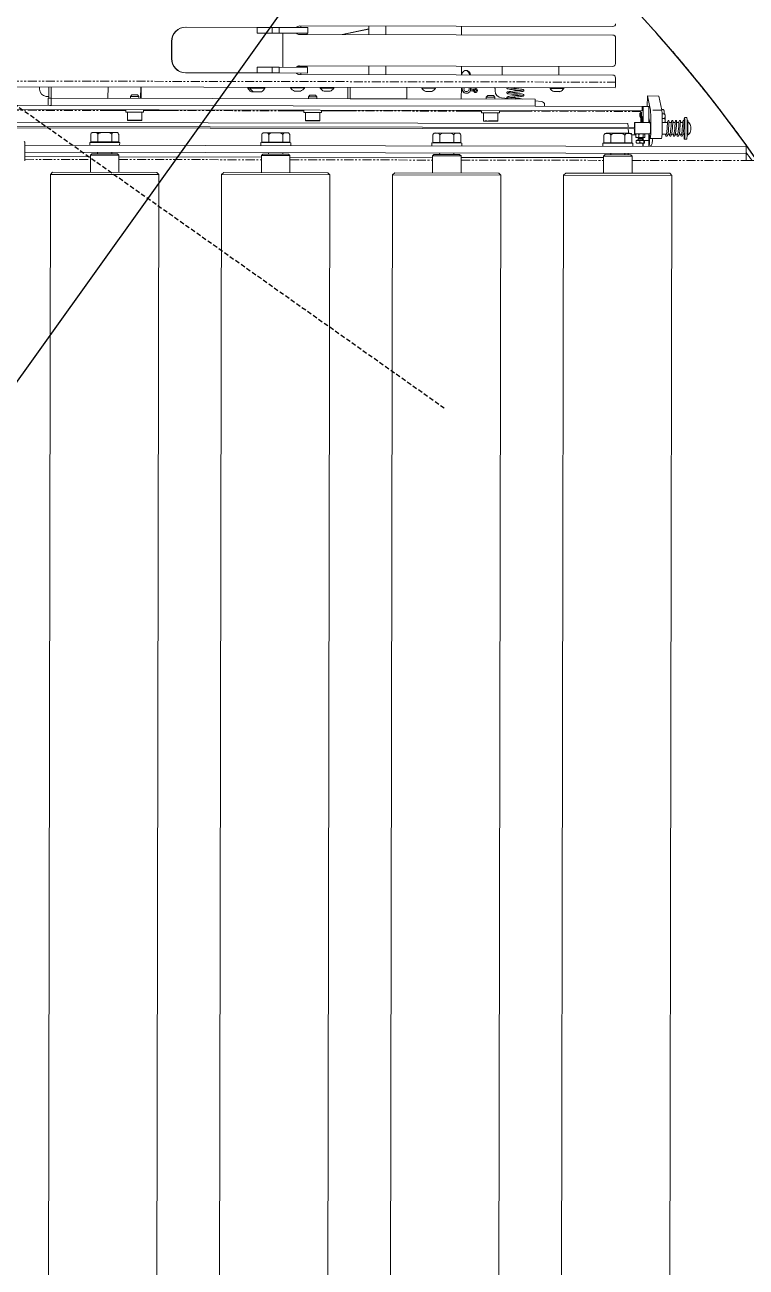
# Model space of a CAD drawing. Header units: millimetres. Extents: x -383313 to -161684, y -117025 to 99224.
# Drawn here: x -324783 to -324277, y 31522 to 32393 of the extents above; entities that cross this region are included whole.
import ezdxf

# ---------------------------------------------------------------- set-up
doc = ezdxf.new("R2010")
doc.units = ezdxf.units.MM
doc.header["$MEASUREMENT"] = 0
for name, pattern in [('AM_ISO08W050x2', [9, 6, -0.75, 1.5, -0.75]), ('NASCOSTA2', [4.7625, 3.175, -1.5875]), ('PHANTOM', [12.7, 6.35, -1.27, 1.27, -1.27, 1.27, -1.27])]:
    doc.linetypes.add(name, pattern=pattern)
doc.layers.get('Defpoints').update_dxf_attribs({"color": 31})
doc.layers.add('AM_5', color=3, linetype='Continuous', lineweight=25)
doc.layers.add('P-0000', color=7, linetype='Continuous')
doc.layers.add('P-4ECA', color=7, linetype='Continuous')
doc.dimstyles.new('AM_ISO', dxfattribs={"dimtxt": 3.5, "dimasz": 2.5, "dimexe": 1, "dimexo": 1, "dimgap": 1.5, "dimtad": 1, "dimdsep": 46, "dimtxsty": 'Standard', "dimcen": 0, "dimclrd": 256, "dimclre": 256, "dimclrt": 2, "dimadec": 0, "dimazin": 2, "dimtp": 0.1, "dimtm": 0.1, "dimtfac": 0.71, "dimtmove": 0, "dimatfit": 3, "dimfxl": 1, "dimtzin": 0, "dimlwd": -1, "dimlwe": -1, "dimarcsym": 0})

# ---------------------------------------------------------------- blocks, each defined once
blk = doc.blocks.new('*D168')
at = {"layer": 'AM_5', "transparency": 16777216}
for p, q in [((2170.33, 1608.77), (1662.33, 898.12)), ((438.77, -813.52), (1601.85, 813.52)), ((378.29, -898.12), (317.81, -982.73))]:
    blk.add_line(p, q, dxfattribs=at)
blk.add_arc((1020.31, 0), 1000, 324.74482, 56.67567, dxfattribs=at)
for points in [[(1648.23, 908.2), (1676.43, 888.04), (1601.85, 813.52)], [(364.19, -888.04), (392.39, -908.2), (438.77, -813.52)]]:
    blk.add_solid(points, dxfattribs=at)
at = {"layer": 'Defpoints', "color": 0, "transparency": 16777216}
for p in [(1601.85, 813.52), (438.77, -813.52)]:
    blk.add_point(p, dxfattribs=at)
at = {"layer": 'AM_5', "color": 6, "transparency": 16777216, "insert": (1863.47, 1380.69), "char_height": 156, "attachment_point": 5, "rotation": 54.44113}
blk.add_mtext('∅2000', dxfattribs=at)
blk = doc.blocks.new('A$C16512043')
at = {"color": 7, "linetype": 'Continuous', "lineweight": 15}
for p, q in [((416.77, 668.39), (416.93, 668.39)), ((416.93, 668.39), (466.86, 668.39)), ((466.86, 668.39), (466.86, 664.39)), ((477.36, 668.39), (466.86, 668.39)), ((477.36, 664.39), (466.86, 664.39)), ((482.35, 668.39), (477.36, 668.39)), ((482.35, 664.39), (477.36, 664.39)), ((502.28, 668.39), (482.35, 668.39)), ((502.28, 664.39), (482.35, 664.39)), ((484.84, 664.39), (484.84, 640.39)), ((502, 664.29), (494.42, 664.29)), ((495.8, 663.49), (502, 663.49)), ((496.56, 669.39), (716.27, 669.39)), ((716.27, 663.39), (496.56, 663.39)), ((497.46, 668.39), (497.46, 669.39)), ((502, 664.29), (501.9, 664.39)), ((501.9, 663.39), (502, 663.49)), ((502, 663.49), (502, 664.29)), ((502.28, 664.39), (502.28, 668.39)), ((526.41, 663.39), (545.18, 667.38)), ((526.67, 663.39), (545.18, 667.32)), ((545.18, 669.39), (545.18, 663.39)), ((557.18, 663.39), (557.18, 669.39)), ((610.13, 669.39), (610.13, 663.39)), ((406.68, 646.39), (406.68, 658.39)), ((406.78, 646.39), (406.78, 658.39)), ((406.78, 646.39), (406.78, 658.39)), ((406.94, 646.39), (406.94, 658.39)), ((718.27, 661.39), (718.27, 643.39)), ((416.77, 636.39), (416.93, 636.39)), ((466.86, 636.39), (416.93, 636.39)), ((466.86, 640.39), (466.86, 636.39)), ((477.36, 640.39), (466.86, 640.39)), ((477.36, 636.39), (466.86, 636.39)), ((482.35, 640.39), (477.36, 640.39)), ((482.35, 636.39), (477.36, 636.39)), ((502.28, 640.39), (482.35, 640.39)), ((502.28, 636.39), (482.35, 636.39)), ((494.42, 640.49), (502, 640.49)), ((502, 641.29), (495.8, 641.29)), ((496.56, 641.39), (716.27, 641.39)), ((497.46, 635.39), (497.46, 636.39)), ((502, 641.29), (501.9, 641.39)), ((501.9, 640.39), (502, 640.49)), ((502, 640.49), (502, 641.29)), ((502.28, 636.39), (502.28, 640.39)), ((545.18, 641.39), (545.18, 635.39)), ((557.18, 635.39), (557.18, 641.39)), ((610.13, 641.39), (610.13, 635.39)), ((638.64, 641.39), (638.64, 635.39)), ((638.83, 641.39), (638.83, 635.39)), ((678.53, 641.39), (678.53, 635.39)), ((716.27, 635.39), (496.56, 635.39)), ((718.27, 633.39), (718.27, 630.39)), ((718.07, 626.39), (178.78, 626.39)), ((314.25, 625.61), (314.25, 624.7)), ((318.81, 619.72), (320.77, 619.55)), ((320.77, 626.39), (320.77, 618.39)), ((322.3, 626.39), (322.3, 618.39)), ((362.25, 626.39), (362.25, 618.39)), ((378.99, 620.79), (377.99, 619.79)), ((377.99, 619.79), (377.99, 618.39)), ((380.99, 619.79), (377.99, 619.79)), ((380.99, 620.79), (378.99, 620.79)), ((382.99, 620.79), (380.99, 620.79)), ((383.99, 619.79), (380.99, 619.79)), ((383.99, 619.79), (382.99, 620.79)), ((383.99, 618.39), (383.99, 619.79)), ((385.17, 618.39), (385.17, 626.39)), ((385.42, 618.39), (385.42, 626.39)), ((460.4, 626.39), (460.4, 625.79)), ((461.84, 625.79), (460.4, 625.79)), ((461.84, 626.39), (461.84, 625.79)), ((472.34, 625.79), (461.84, 625.79)), ((464.29, 623.09), (462.85, 623.09)), ((465.33, 623.09), (464.29, 623.09)), ((469.89, 623.09), (465.33, 623.09)), ((472.34, 625.79), (472.34, 626.39)), ((490.39, 626.39), (490.39, 625.89)), ((490.75, 625.89), (490.39, 625.89)), ((499.99, 625.89), (490.75, 625.89)), ((495.99, 623.64), (493.09, 623.64)), ((497.29, 623.64), (495.99, 623.64)), ((499.99, 625.89), (499.99, 626.39)), ((503.83, 620.79), (502.83, 619.79)), ((502.83, 619.79), (502.83, 618.39)), ((505.83, 619.79), (502.83, 619.79)), ((505.83, 620.79), (503.83, 620.79)), ((507.83, 620.79), (505.83, 620.79)), ((508.83, 619.79), (505.83, 619.79)), ((508.83, 619.79), (507.83, 620.79)), ((508.83, 618.39), (508.83, 619.79)), ((511.17, 626.39), (511.17, 625.89)), ((511.54, 625.89), (511.17, 625.89)), ((520.77, 625.89), (511.54, 625.89)), ((516.78, 623.64), (513.87, 623.64)), ((518.07, 623.64), (516.78, 623.64)), ((520.77, 625.89), (520.77, 626.39)), ((530.49, 626.39), (530.49, 618.39)), ((532.03, 626.39), (532.03, 618.39)), ((571.97, 626.39), (571.97, 618.39)), ((582.46, 626.39), (582.46, 625.89)), ((582.83, 625.89), (582.46, 625.89)), ((592.06, 625.89), (582.83, 625.89)), ((588.07, 623.64), (585.16, 623.64)), ((589.36, 623.64), (588.07, 623.64)), ((592.06, 625.89), (592.06, 626.39)), ((610.13, 626.39), (610.13, 618.39)), ((610.75, 625.96), (610.13, 626.07)), ((610.75, 625.95), (610.13, 626.05)), ((610.72, 625.8), (610.13, 625.9)), ((610.13, 625.17), (610.67, 625.08)), ((613.6, 622.39), (613.71, 622.39)), ((616.42, 624.12), (618.19, 623.82)), ((618.35, 624.53), (616.65, 624.81)), ((618.38, 624.69), (616.67, 624.97)), ((618.3, 624.69), (616.67, 624.96)), ((618.46, 625.4), (616.69, 625.69)), ((618.68, 624.66), (618.76, 624.66)), ((628.66, 620.79), (627.66, 619.79)), ((627.66, 619.79), (627.66, 618.39)), ((633.66, 619.79), (627.66, 619.79)), ((632.66, 620.79), (628.66, 620.79)), ((633.66, 619.79), (632.66, 620.79)), ((633.65, 626.39), (633.65, 626.04)), ((633.66, 618.39), (633.66, 619.79)), ((633.83, 625.11), (633.83, 624.2)), ((638.39, 619.22), (647.97, 618.39)), ((672.34, 626.39), (672.34, 625.89)), ((672.71, 625.89), (672.34, 625.89)), ((681.94, 625.89), (672.71, 625.89)), ((677.95, 623.64), (675.04, 623.64)), ((679.24, 623.64), (677.95, 623.64)), ((681.94, 625.89), (681.94, 626.39)), ((740.54, 613.39), (740.63, 620.71)), ((740.63, 620.71), (742.77, 610.68)), ((748.62, 620.71), (740.63, 620.71)), ((748.62, 620.71), (750.76, 610.68)), ((154.47, 613.39), (321.53, 613.39)), ((154.47, 610.39), (736.99, 610.39)), ((320.25, 618.39), (320.25, 613.39)), ((320.25, 618.39), (322.3, 618.39)), ((320.77, 618.39), (322.3, 618.39)), ((321.53, 613.39), (322.3, 613.39)), ((322.3, 618.39), (362.25, 618.39)), ((322.3, 618.39), (322.3, 613.39)), ((322.3, 618.39), (661.86, 618.39)), ((322.3, 613.39), (661.86, 613.39)), ((374.74, 610.39), (374.74, 608.79)), ((387.24, 608.79), (387.24, 610.39)), ((397.87, 609.89), (397.87, 610.39)), ((398.06, 610.39), (398.06, 609.89)), ((398.72, 609.89), (398.72, 610.39)), ((398.9, 609.89), (398.9, 610.39)), ((409.89, 609.89), (409.89, 610.39)), ((499.58, 610.39), (499.58, 608.79)), ((512.08, 608.79), (512.08, 610.39)), ((532.03, 618.39), (571.97, 618.39)), ((534.73, 609.89), (534.73, 610.39)), ((624.41, 610.39), (624.41, 608.79)), ((636.91, 608.79), (636.91, 610.39)), ((659.56, 609.89), (659.56, 610.39)), ((661.86, 618.39), (661.86, 613.39)), ((661.86, 617.18), (666.26, 616.8)), ((661.86, 613.39), (736.99, 613.39)), ((668.54, 614.31), (668.54, 613.39)), ((736.99, 613.39), (737.71, 613.39)), ((736.99, 610.39), (736.99, 613.39)), ((737.71, 613.39), (737.71, 602.06)), ((737.71, 613.39), (741.7, 613.39)), ((741.7, 613.39), (741.7, 602.06)), ((750.66, 611.14), (751.72, 611.14)), ((726.86, 601.39), (164.6, 601.39)), ((363.11, 609.89), (374.74, 609.89)), ((374.74, 608.79), (387.24, 608.79)), ((375.99, 608.79), (375.99, 603.04)), ((380.99, 602.79), (376.24, 602.79)), ((385.74, 602.79), (380.99, 602.79)), ((385.99, 603.04), (385.99, 608.79)), ((387.24, 609.89), (410.04, 609.89)), ((487.94, 609.89), (499.58, 609.89)), ((499.58, 608.79), (512.08, 608.79)), ((500.83, 608.79), (500.83, 603.04)), ((505.83, 602.79), (501.08, 602.79)), ((510.58, 602.79), (505.83, 602.79)), ((510.83, 603.04), (510.83, 608.79)), ((512.08, 609.89), (534.88, 609.89)), ((612.78, 609.89), (624.41, 609.89)), ((624.41, 608.79), (636.91, 608.79)), ((625.66, 608.79), (625.66, 603.04)), ((635.41, 602.79), (625.91, 602.79)), ((635.66, 603.04), (635.66, 608.79)), ((636.91, 609.89), (659.72, 609.89)), ((742.72, 602.06), (731.73, 602.06)), ((735.8, 608.96), (735.53, 608.69)), ((735.53, 606.09), (735.8, 605.82)), ((735.84, 608.92), (735.81, 608.96)), ((735.81, 605.82), (735.84, 605.86)), ((735.91, 609.07), (735.83, 608.93)), ((735.83, 605.85), (735.91, 605.71)), ((736.23, 609.39), (735.91, 609.07)), ((735.91, 605.71), (736.14, 605.48)), ((736.12, 609.28), (736.12, 609.89)), ((736.12, 605.02), (736.12, 605.5)), ((736.12, 602.06), (736.12, 603.76)), ((736.44, 605.96), (736.17, 605.69)), ((736.17, 603.09), (736.44, 602.82)), ((736.26, 609.39), (736.23, 609.39)), ((736.54, 608.92), (736.27, 609.38)), ((736.48, 605.92), (736.46, 605.96)), ((736.46, 602.82), (736.48, 602.86)), ((736.56, 606.07), (736.47, 605.93)), ((736.47, 602.85), (736.56, 602.71)), ((736.72, 609.26), (736.53, 608.93)), ((736.87, 606.39), (736.56, 606.07)), ((736.56, 602.71), (736.87, 602.39)), ((736.58, 606.19), (736.57, 606.09)), ((736.9, 606.39), (736.87, 606.39)), ((736.87, 602.39), (736.9, 602.39)), ((737.18, 605.92), (736.91, 606.38)), ((736.91, 602.4), (737.18, 602.86)), ((737.36, 606.26), (737.17, 605.93)), ((737.17, 602.85), (737.36, 602.52)), ((741.7, 605.4), (742.25, 602.82)), ((741.7, 602.39), (741.8, 602.39)), ((741.81, 602.4), (742.07, 602.86)), ((742.07, 602.85), (742.29, 602.45)), ((751, 608.14), (752.36, 608.14)), ((751.11, 604.97), (752.49, 604.97)), ((754.84, 602.06), (751.15, 602.06)), ((753.11, 602.96), (753.11, 603.14)), ((757.51, 602.06), (755.84, 602.06)), ((760.17, 602.06), (758.5, 602.06)), ((762.83, 602.06), (761.16, 602.06)), ((765.49, 602.06), (763.83, 602.06)), ((766.48, 604.34), (766.43, 603.54)), ((766.69, 602.06), (766.49, 602.06)), ((768.29, 605.56), (766.69, 605.56)), ((768.79, 602.86), (768.58, 602.86)), ((768.79, 602.86), (768.79, 602.85)), ((151.89, 597.56), (731.76, 597.56)), ((731.76, 598.56), (151.91, 598.56)), ((350.19, 587.9), (350.19, 592.83)), ((368.15, 594.5), (351.85, 594.5)), ((355.09, 587.9), (355.09, 592.83)), ((364.91, 587.9), (364.91, 592.83)), ((369.81, 587.9), (369.81, 592.83)), ((470.19, 587.9), (470.19, 592.83)), ((488.15, 594.5), (471.85, 594.5)), ((475.09, 587.9), (475.09, 592.83)), ((484.91, 587.9), (484.91, 592.83)), ((489.81, 587.9), (489.81, 592.83)), ((590.19, 587.9), (590.19, 592.83)), ((608.15, 594.5), (591.85, 594.5)), ((595.09, 587.9), (595.09, 592.83)), ((604.91, 587.9), (604.91, 592.83)), ((609.81, 587.9), (609.81, 592.83)), ((710.19, 587.9), (710.19, 592.83)), ((728.15, 594.5), (711.85, 594.5)), ((715.09, 587.9), (715.09, 592.83)), ((724.91, 587.9), (724.91, 592.83)), ((727.38, 595.82), (727.42, 594.5)), ((729.36, 594.39), (728.74, 594.39)), ((732.61, 593.39), (729.72, 593.39)), ((729.81, 587.9), (729.81, 592.83)), ((731.73, 594.06), (732.86, 594.06)), ((732.61, 593.54), (732.61, 592.17)), ((732.61, 593.54), (732.61, 592.17)), ((734.18, 594.06), (733.1, 594.06)), ((734.18, 594.06), (735.41, 594.06)), ((736.96, 594.16), (734.59, 594.16)), ((734.67, 592.17), (734.67, 593.54)), ((734.68, 593.54), (734.68, 592.17)), ((737.06, 594.06), (735.41, 594.06)), ((737.06, 594.06), (738.04, 594.06)), ((737.79, 592.17), (737.79, 593.54)), ((737.8, 592.17), (737.8, 593.54)), ((738.04, 594.06), (738.6, 594.06)), ((738.6, 594.06), (738.65, 594.02)), ((738.7, 594.06), (742.72, 594.06)), ((738.85, 593.54), (738.85, 592.17)), ((741.7, 594.06), (741.7, 589.39)), ((742.53, 591.23), (741.93, 594.06)), ((751.01, 594.06), (754.04, 594.06)), ((755.05, 594.06), (756.7, 594.06)), ((757.72, 594.06), (759.37, 594.06)), ((760.38, 594.06), (762.03, 594.06)), ((763.04, 594.06), (764.69, 594.06)), ((765.7, 594.06), (766.69, 594.06)), ((768.58, 593.26), (768.79, 593.26)), ((304, 587.5), (303.5, 588)), ((304, 587.5), (304, 574.5)), ((810, 585.5), (304, 585.5)), ((349.5, 587.5), (349.5, 585.5)), ((370.5, 587.5), (349.5, 587.5)), ((350.19, 587.9), (355.09, 587.9)), ((351.9, 587.9), (351.9, 587.5)), ((364.91, 587.9), (355.09, 587.9)), ((369.81, 587.9), (364.91, 587.9)), ((368.1, 587.5), (368.1, 587.9)), ((370.5, 585.5), (370.5, 587.5)), ((469.5, 587.5), (469.5, 585.5)), ((490.5, 587.5), (469.5, 587.5)), ((470.19, 587.9), (475.09, 587.9)), ((471.9, 587.9), (471.9, 587.5)), ((484.91, 587.9), (475.09, 587.9)), ((489.81, 587.9), (484.91, 587.9)), ((488.1, 587.5), (488.1, 587.9)), ((490.5, 585.5), (490.5, 587.5)), ((589.5, 587.5), (589.5, 585.5)), ((610.5, 587.5), (589.5, 587.5)), ((590.19, 587.9), (595.09, 587.9)), ((591.9, 587.9), (591.9, 587.5)), ((604.91, 587.9), (595.09, 587.9)), ((609.81, 587.9), (604.91, 587.9)), ((608.1, 587.5), (608.1, 587.9)), ((610.5, 585.5), (610.5, 587.5)), ((709.5, 587.5), (709.5, 585.5)), ((730.5, 587.5), (709.5, 587.5)), ((710.19, 587.9), (715.09, 587.9)), ((711.9, 587.9), (711.9, 587.5)), ((724.91, 587.9), (715.09, 587.9)), ((729.81, 587.9), (724.91, 587.9)), ((728.1, 587.5), (728.1, 587.9)), ((729.6, 587.9), (729.59, 587.5)), ((730.5, 585.5), (730.5, 587.5)), ((732.82, 589.56), (732.82, 588.16)), ((732.82, 589.56), (735.37, 589.56)), ((733.05, 587.66), (737.88, 587.66)), ((734.18, 591.66), (733.1, 591.66)), ((733.23, 589.66), (733.23, 589.56)), ((733.23, 589.66), (737.74, 589.66)), ((734.18, 591.66), (735.41, 591.66)), ((734.23, 591.66), (734.23, 591.55)), ((734.23, 591.55), (734.56, 591.36)), ((737.23, 591.55), (734.23, 591.55)), ((734.56, 591.36), (734.23, 591.16)), ((734.23, 591.16), (734.23, 591.05)), ((737.23, 591.16), (734.23, 591.16)), ((734.23, 591.05), (734.56, 590.86)), ((737.23, 591.05), (734.23, 591.05)), ((734.56, 590.86), (734.23, 590.66)), ((734.23, 590.66), (734.23, 589.76)), ((737.23, 590.66), (734.23, 590.66)), ((736.9, 591.36), (734.56, 591.36)), ((736.9, 590.86), (734.56, 590.86)), ((735.37, 589.56), (735.37, 588.16)), ((738.28, 589.56), (735.37, 589.56)), ((737.06, 591.66), (735.41, 591.66)), ((736.9, 591.36), (737.23, 591.55)), ((737.23, 591.16), (736.9, 591.36)), ((736.9, 590.86), (737.23, 591.05)), ((737.23, 590.66), (736.9, 590.86)), ((737.06, 591.66), (738.04, 591.66)), ((737.23, 591.05), (737.23, 591.16)), ((737.23, 589.76), (737.23, 590.66)), ((737.71, 591.66), (737.71, 589.66)), ((737.74, 589.66), (738.23, 589.66)), ((737.88, 587.66), (738.4, 587.66)), ((738.04, 591.66), (738.6, 591.66)), ((738.23, 589.56), (738.23, 589.66)), ((738.28, 589.56), (738.28, 588.16)), ((738.28, 589.56), (738.64, 589.56)), ((738.64, 589.56), (738.64, 588.16)), ((742.65, 590.95), (750.64, 590.95)), ((766.69, 590.56), (768.29, 590.56)), ((810, 585.5), (810, 580.5)), ((810, 580.5), (304, 580.5)), ((304, 577.39), (350, 577.39)), ((351, 579.5), (350, 578.5)), ((350, 578.5), (350, 566.5)), ((350.19, 578.5), (350, 578.5)), ((370, 578.5), (350.19, 578.5)), ((351, 579.5), (369, 579.5)), ((355, 580.5), (355, 579.5)), ((365, 579.5), (365, 580.5)), ((370, 578.5), (369, 579.5)), ((370, 566.5), (370, 578.5)), ((370, 577.39), (470, 577.39)), ((471, 579.5), (470, 578.5)), ((470, 578.5), (470, 566.5)), ((470.19, 578.5), (470, 578.5)), ((490, 578.5), (470.19, 578.5)), ((471, 579.5), (489, 579.5)), ((475, 580.5), (475, 579.5)), ((485, 579.5), (485, 580.5)), ((490, 578.5), (489, 579.5)), ((490, 566.5), (490, 578.5)), ((490, 577.39), (590, 577.39)), ((591, 579.5), (590, 578.5)), ((590, 578.5), (590, 566.5)), ((590.19, 578.5), (590, 578.5)), ((610, 578.5), (590.19, 578.5)), ((591, 579.5), (609, 579.5)), ((595, 580.5), (595, 579.5)), ((605, 579.5), (605, 580.5)), ((610, 578.5), (609, 579.5)), ((610, 566.5), (610, 578.5)), ((610, 577.39), (710, 577.39)), ((711, 579.5), (710, 578.5)), ((710, 578.5), (710, 566.5)), ((710.19, 578.5), (710, 578.5)), ((730, 578.5), (710.19, 578.5)), ((711, 579.5), (729, 579.5)), ((715, 580.5), (715, 579.5)), ((725, 579.5), (725, 580.5)), ((727.27, 580.5), (727.21, 579.5)), ((730, 578.5), (729, 579.5)), ((730, 566.5), (730, 578.5)), ((810, 575.5), (810, 580.5)), ((817.8, 575.5), (810, 575.5)), ((323.5, 566.5), (322, 565)), ((322, 565), (322, -532)), ((398, 565), (322, 565)), ((396.5, 566.5), (323.5, 566.5)), ((398, 565), (396.5, 566.5)), ((398, -532), (398, 565)), ((443.5, 566.5), (442, 565)), ((442, 565), (442, -532)), ((518, 565), (442, 565)), ((516.5, 566.5), (443.5, 566.5)), ((518, 565), (516.5, 566.5)), ((518, -532), (518, 565)), ((563.5, 566.5), (562, 565)), ((562, 565), (562, -532)), ((638, 565), (562, 565)), ((636.5, 566.5), (563.5, 566.5)), ((638, 565), (636.5, 566.5)), ((638, -532), (638, 565)), ((683.5, 566.5), (682, 565)), ((682, 565), (682, -532)), ((758, 565), (682, 565)), ((756.5, 566.5), (683.5, 566.5)), ((758, 565), (756.5, 566.5)), ((758, -532), (758, 565))]:
    blk.add_line(p, q, dxfattribs=at)
at = {"color": 7, "linetype": 'PHANTOM', "lineweight": 0}
for p, q in [((477.36, 668.39), (477.36, 664.39)), ((482.35, 668.39), (482.35, 664.39)), ((406.68, 658.39), (406.78, 658.39)), ((406.78, 658.39), (406.94, 658.39)), ((406.68, 646.39), (406.78, 646.39)), ((406.78, 646.39), (406.94, 646.39)), ((477.36, 640.39), (477.36, 636.39)), ((482.35, 640.39), (482.35, 636.39)), ((178.98, 630.39), (718.27, 630.39)), ((618.38, 624.69), (618.3, 624.69)), ((750.76, 610.68), (742.77, 610.68)), ((363.11, 609.89), (154.47, 609.89)), ((380.99, 603.04), (375.99, 603.04)), ((385.99, 603.04), (380.99, 603.04)), ((487.94, 609.89), (410.04, 609.89)), ((505.83, 603.04), (500.83, 603.04)), ((510.83, 603.04), (505.83, 603.04)), ((612.78, 609.89), (534.88, 609.89)), ((635.66, 603.04), (625.66, 603.04)), ((736.12, 609.89), (659.72, 609.89)), ((732.61, 593.54), (732.61, 593.54)), ((734.67, 593.54), (734.68, 593.54)), ((737.79, 593.54), (737.8, 593.54)), ((732.61, 592.17), (732.61, 592.17)), ((734.23, 589.76), (736.94, 589.76)), ((734.67, 592.17), (734.68, 592.17)), ((736.94, 589.76), (737.23, 589.76)), ((737.79, 592.17), (737.8, 592.17)), ((738.64, 589.39), (741.7, 589.39)), ((304, 575.5), (350, 575.5)), ((370, 575.5), (470, 575.5)), ((490, 575.5), (590, 575.5)), ((610, 575.5), (710, 575.5)), ((730, 575.5), (810, 575.5))]:
    blk.add_line(p, q, dxfattribs=at)
at = {"color": 7, "linetype": 'Continuous', "lineweight": 15, "flags": 128}
for points in [[(610.64, 625.82), (610.65, 625.91), (610.66, 625.96)], [(615.63, 625.09), (615.61, 625.81), (615.36, 626.39)], [(616.53, 626.39), (616.65, 625.94), (616.66, 624.9)], [(651.3, 624.46), (650.66, 624.39), (649.18, 624.23), (647.64, 624.08), (646.16, 623.93), (644.83, 623.78), (643.74, 623.64), (642.97, 623.49), (642.51, 623.35), (642.25, 623.19), (642.09, 622.97), (642.06, 622.76), (642.14, 622.51), (642.49, 622.22), (642.85, 622.1), (643.68, 621.94), (645.38, 621.71), (646.64, 621.58), (648.15, 621.43), (649.79, 621.27), (651.4, 621.09), (652.71, 620.89), (653.41, 620.69)], [(642.66, 620.03), (642.38, 619.94), (642.18, 619.76), (642.07, 619.54), (642.06, 619.31), (642.15, 619.11), (642.3, 618.96), (642.54, 618.86)], [(642.13, 626.39), (642.07, 626.25), (642.07, 626.02), (642.17, 625.82), (642.33, 625.66), (642.74, 625.5)], [(651.31, 621.1), (650.45, 621), (649.19, 620.87), (647.64, 620.72), (645.92, 620.55), (644.25, 620.35), (642.96, 620.14), (642.58, 620.02), (642.43, 619.9)], [(642.47, 625.61), (642.84, 625.45), (643.58, 625.31), (644.58, 625.17), (645.73, 625.03), (646.93, 624.91), (648.11, 624.8), (650.19, 624.59), (651.7, 624.42), (652.63, 624.28), (653.05, 624.19), (653.13, 624.19)], [(653.31, 618.39), (653.22, 618.43), (652.36, 618.6), (651.39, 618.73), (649.9, 618.9), (647.88, 619.1), (646.73, 619.21), (645.56, 619.33), (644.46, 619.46), (643.54, 619.6), (642.9, 619.75), (642.67, 619.9)], [(653.47, 620.51), (653.69, 620.57), (653.85, 620.69), (654.02, 620.93), (654.05, 621.12), (654.02, 621.27), (653.79, 621.55), (653.25, 621.78), (652.31, 621.97), (650.84, 622.16), (648.97, 622.35), (647.03, 622.54), (645.28, 622.72), (643.91, 622.89), (643.15, 623.03), (642.97, 623.05)], [(644.82, 622.78), (645.95, 622.91), (647.78, 623.09), (649.58, 623.27), (651.18, 623.44), (652.43, 623.61), (653.27, 623.78), (653.72, 623.95), (653.95, 624.16), (654.04, 624.35), (654, 624.65), (653.51, 625.07), (652.97, 625.21), (652.45, 625.3), (651.63, 625.42), (650.44, 625.56), (648.87, 625.72), (647.01, 625.9), (645.07, 626.11), (644.19, 626.22), (643.45, 626.34), (643.22, 626.39)], [(644.81, 619.42), (645.2, 619.47), (646.21, 619.58), (647.3, 619.69), (648.42, 619.8), (649.54, 619.91), (650.61, 620.02), (651.57, 620.13), (652.4, 620.25), (653.05, 620.36), (653.48, 620.48), (653.7, 620.6), (653.69, 620.67)], [(742.77, 610.68), (742.87, 610.03), (742.95, 609.04), (743.03, 607.74), (743.09, 606.18), (743.13, 604.41), (743.16, 602.52), (743.16, 600.56), (743.15, 598.62), (743.12, 596.77), (743.07, 595.08), (743, 593.61), (742.92, 592.43), (742.83, 591.57), (742.73, 591.08), (742.63, 590.96), (742.53, 591.23)], [(750.76, 610.68), (750.85, 610.03), (750.94, 609.04), (751.02, 607.74), (751.08, 606.18), (751.12, 604.41), (751.15, 602.52), (751.15, 600.56), (751.14, 598.62), (751.11, 596.77), (751.05, 595.08), (750.99, 593.61), (750.91, 592.43), (750.82, 591.57), (750.72, 591.08), (750.64, 590.95)], [(751.72, 611.14), (751.83, 611.13), (751.93, 611.09), (752.07, 610.99), (752.22, 610.77), (752.4, 610.11), (752.44, 609.56), (752.38, 608.51), (752.28, 608.26)], [(751.72, 611.14), (751.84, 611.14), (751.94, 611.13), (752.06, 611.11), (752.2, 611.07), (752.25, 610.99)], [(731.53, 598.56), (731.54, 599.23), (731.57, 600.31), (731.61, 601.18), (731.66, 601.78), (731.72, 602.04), (731.78, 601.95), (731.84, 601.52), (731.89, 600.78), (731.92, 599.79), (731.94, 598.65), (731.94, 597.46), (731.92, 596.32), (731.89, 595.33), (731.84, 594.59), (731.78, 594.16), (731.72, 594.07), (731.66, 594.33), (731.61, 594.93), (731.57, 595.8), (731.54, 596.88), (731.53, 597.56)], [(735.49, 608.41), (735.47, 608.03), (735.47, 607.54), (735.47, 607.04), (735.48, 606.59), (735.5, 606.26), (735.52, 606.1), (735.55, 606.14), (735.57, 606.37), (735.59, 606.75), (735.6, 607.24), (735.6, 607.74), (735.58, 608.19), (735.56, 608.52), (735.54, 608.68), (735.51, 608.64), (735.49, 608.41)], [(735.88, 606.19), (735.85, 605.91), (735.84, 605.86)], [(735.98, 606.06), (735.95, 605.76), (735.91, 605.71)], [(736.13, 605.41), (736.12, 605.03), (736.11, 604.54), (736.11, 604.04), (736.12, 603.59), (736.14, 603.26), (736.17, 603.1), (736.19, 603.14), (736.21, 603.37), (736.23, 603.75), (736.24, 604.24), (736.24, 604.74), (736.23, 605.19), (736.21, 605.52), (736.18, 605.68), (736.16, 605.64), (736.13, 605.41)], [(736.52, 603.19), (736.49, 602.91), (736.48, 602.86)], [(736.62, 603.06), (736.59, 602.76), (736.56, 602.71)], [(736.97, 602.82), (736.93, 602.46), (736.9, 602.39)], [(737.22, 603.19), (737.19, 602.91), (737.18, 602.86)], [(741.86, 602.82), (741.82, 602.46), (741.8, 602.39)], [(742.25, 602.82), (742.3, 602.41), (742.32, 602.06)], [(752.36, 608.14), (752.47, 608.13), (752.57, 608.09), (752.71, 607.99), (752.87, 607.77), (753.04, 607.11), (753.08, 606.56), (753.02, 605.51), (752.92, 605.25), (752.79, 605.09), (752.67, 605.01), (752.56, 604.97), (752.49, 604.97)], [(752.36, 608.14), (752.48, 608.14), (752.58, 608.13), (752.71, 608.11), (752.84, 608.07), (752.89, 607.99)], [(752.49, 604.97), (752.61, 604.95), (752.71, 604.9), (752.84, 604.77), (752.98, 604.49), (753.11, 603.62), (753.03, 602.08), (753.02, 602.06)], [(753.08, 602.06), (753.09, 602.37), (753.11, 602.96)], [(753.22, 593.92), (753.4, 593.24), (753.6, 592.87), (753.94, 592.59), (754.38, 592.62), (754.72, 592.94), (754.98, 593.69), (755.18, 594.7), (755.39, 596.3), (755.55, 598.11), (755.7, 599.92), (755.8, 601.47), (755.84, 602.08), (755.88, 602.56), (755.9, 602.8), (755.89, 602.79)], [(756.07, 602.06), (756.04, 602.5), (755.82, 603.4), (755.71, 603.49), (755.58, 603.54), (755.43, 603.55), (755.36, 603.54), (755.3, 603.53), (755.18, 603.46), (754.97, 603.11), (754.86, 602.33), (754.78, 601.13), (754.67, 599.51), (754.52, 597.76), (754.36, 596.06), (754.25, 595.22), (754.13, 594.47), (754.01, 593.9), (753.92, 593.6), (753.89, 593.49), (753.9, 593.49)], [(755.86, 594.06), (755.87, 593.97), (756.07, 593.24), (756.26, 592.87), (756.6, 592.59), (757.04, 592.62), (757.38, 592.94), (757.64, 593.69), (757.84, 594.7), (758.05, 596.3), (758.22, 598.11), (758.36, 599.92), (758.47, 601.47), (758.5, 602.08), (758.54, 602.56), (758.56, 602.8), (758.56, 602.79)], [(758.73, 602.06), (758.7, 602.5), (758.48, 603.4), (758.37, 603.49), (758.24, 603.54), (758.1, 603.55), (758.03, 603.54), (757.96, 603.53), (757.84, 603.46), (757.63, 603.11), (757.52, 602.33), (757.45, 601.13), (757.33, 599.51), (757.19, 597.76), (757.02, 596.06), (756.91, 595.22), (756.79, 594.47), (756.67, 593.9), (756.58, 593.6), (756.55, 593.49), (756.56, 593.49)], [(758.52, 594.06), (758.54, 593.97), (758.73, 593.24), (758.92, 592.87), (759.27, 592.59), (759.71, 592.62), (760.04, 592.94), (760.31, 593.69), (760.51, 594.7), (760.71, 596.3), (760.88, 598.11), (761.02, 599.92), (761.13, 601.47), (761.17, 602.08), (761.2, 602.56), (761.23, 602.8), (761.22, 602.79)], [(761.4, 602.06), (761.36, 602.5), (761.14, 603.4), (761.03, 603.49), (760.9, 603.54), (760.76, 603.55), (760.69, 603.54), (760.62, 603.53), (760.51, 603.46), (760.29, 603.11), (760.19, 602.33), (760.11, 601.13), (759.99, 599.51), (759.85, 597.76), (759.68, 596.06), (759.58, 595.22), (759.45, 594.47), (759.33, 593.9), (759.25, 593.6), (759.22, 593.49), (759.22, 593.49)], [(761.18, 594.06), (761.2, 593.97), (761.39, 593.24), (761.58, 592.87), (761.93, 592.59), (762.37, 592.62), (762.7, 592.94), (762.97, 593.69), (763.17, 594.7), (763.38, 596.3), (763.54, 598.11), (763.69, 599.92), (763.79, 601.47), (763.83, 602.08), (763.87, 602.56), (763.89, 602.8), (763.88, 602.79)], [(764.06, 602.06), (764.03, 602.5), (763.8, 603.4), (763.7, 603.49), (763.57, 603.54), (763.42, 603.55), (763.35, 603.54), (763.29, 603.53), (763.17, 603.46), (762.96, 603.11), (762.85, 602.33), (762.77, 601.13), (762.66, 599.51), (762.51, 597.76), (762.35, 596.06), (762.24, 595.22), (762.12, 594.47), (762, 593.9), (761.91, 593.6), (761.88, 593.49), (761.89, 593.49)], [(763.85, 594.06), (763.86, 593.97), (764.06, 593.24), (764.25, 592.87), (764.59, 592.59), (765.03, 592.62), (765.37, 592.94), (765.63, 593.69), (765.83, 594.7), (766.04, 596.3), (766.2, 598.11), (766.35, 599.92), (766.46, 601.47), (766.49, 602.08), (766.53, 602.56), (766.55, 602.8), (766.54, 602.79)], [(766.62, 602.77), (766.47, 603.4), (766.36, 603.49), (766.23, 603.54), (766.09, 603.55), (766.02, 603.54), (765.95, 603.53), (765.83, 603.46), (765.62, 603.11), (765.51, 602.33), (765.44, 601.13), (765.32, 599.51), (765.17, 597.76), (765.01, 596.06), (764.9, 595.22), (764.78, 594.47), (764.66, 593.9), (764.57, 593.6), (764.54, 593.49), (764.55, 593.49)], [(766.36, 594.06), (766.4, 593), (766.47, 591.93), (766.54, 591.14), (766.62, 590.68), (766.7, 590.56), (766.78, 590.79), (766.86, 591.36), (766.93, 592.24), (766.99, 593.4), (767.03, 594.77), (767.06, 596.3), (767.07, 597.91), (767.07, 599.52), (767.04, 601.07), (767, 602.48), (766.94, 603.68), (766.88, 604.61), (766.8, 605.24), (766.72, 605.53), (766.63, 605.48), (766.55, 605.08), (766.48, 604.34), (766.48, 604.34)], [(768.29, 590.56), (768.3, 590.56), (768.38, 590.79), (768.46, 591.36), (768.53, 592.24), (768.59, 593.4), (768.63, 594.77), (768.66, 596.3), (768.67, 597.91), (768.66, 599.52), (768.64, 601.07), (768.6, 602.48), (768.54, 603.68), (768.47, 604.61), (768.4, 605.24), (768.31, 605.53), (768.29, 605.56)], [(768.45, 594.48), (768.5, 594.7), (768.7, 596.3), (768.87, 598.11), (769.01, 599.92), (769.12, 601.47), (769.16, 602.08), (769.19, 602.56), (769.22, 602.8), (769.21, 602.79)], [(769.22, 603.05), (769.13, 603.4), (769.02, 603.49), (768.89, 603.54), (768.75, 603.55), (768.68, 603.54), (768.61, 603.53), (768.54, 603.49)], [(769.29, 602.74), (769.28, 602.63), (769.27, 602.44)], [(355.09, 592.83), (355.07, 593.12), (355, 593.38), (354.83, 593.72), (354.46, 594.09), (353.28, 594.44), (351.57, 594.38), (351.09, 594.24), (350.56, 593.86), (350.38, 593.6), (350.24, 593.26), (350.19, 592.97), (350.19, 592.83)], [(355.09, 592.83), (355.13, 593.09), (355.26, 593.35), (355.57, 593.68), (356.25, 594.05), (358.28, 594.42), (360, 594.46), (361.67, 594.42), (363.33, 594.18), (364.03, 593.93), (364.64, 593.48), (364.82, 593.2), (364.91, 592.87), (364.91, 592.83)], [(364.91, 592.83), (364.93, 593.12), (365, 593.38), (365.17, 593.72), (365.54, 594.09), (366.72, 594.44), (368.43, 594.38), (368.91, 594.24), (369.44, 593.86), (369.62, 593.6), (369.76, 593.26), (369.81, 592.97), (369.81, 592.83)], [(475.09, 592.83), (475.07, 593.12), (475, 593.38), (474.83, 593.72), (474.46, 594.09), (473.28, 594.44), (471.57, 594.38), (471.09, 594.24), (470.56, 593.86), (470.38, 593.6), (470.24, 593.26), (470.19, 592.97), (470.19, 592.83)], [(475.09, 592.83), (475.13, 593.09), (475.26, 593.35), (475.57, 593.68), (476.25, 594.05), (478.28, 594.42), (480, 594.46), (481.67, 594.42), (483.33, 594.18), (484.03, 593.93), (484.64, 593.48), (484.82, 593.2), (484.91, 592.87), (484.91, 592.83)], [(484.91, 592.83), (484.93, 593.12), (485, 593.38), (485.17, 593.72), (485.54, 594.09), (486.72, 594.44), (488.43, 594.38), (488.91, 594.24), (489.44, 593.86), (489.62, 593.6), (489.76, 593.26), (489.81, 592.97), (489.81, 592.83)], [(595.09, 592.83), (595.07, 593.12), (595, 593.38), (594.83, 593.72), (594.46, 594.09), (593.28, 594.44), (591.57, 594.38), (591.09, 594.24), (590.56, 593.86), (590.38, 593.6), (590.24, 593.26), (590.19, 592.97), (590.19, 592.83)], [(595.09, 592.83), (595.13, 593.09), (595.26, 593.35), (595.57, 593.68), (596.25, 594.05), (598.28, 594.42), (600, 594.46), (601.67, 594.42), (603.33, 594.18), (604.03, 593.93), (604.64, 593.48), (604.82, 593.2), (604.91, 592.87), (604.91, 592.83)], [(604.91, 592.83), (604.93, 593.12), (605, 593.38), (605.17, 593.72), (605.54, 594.09), (606.72, 594.44), (608.43, 594.38), (608.91, 594.24), (609.44, 593.86), (609.62, 593.6), (609.76, 593.26), (609.81, 592.97), (609.81, 592.83)], [(715.09, 592.83), (715.07, 593.12), (715, 593.38), (714.83, 593.72), (714.46, 594.09), (713.28, 594.44), (711.57, 594.38), (711.09, 594.24), (710.56, 593.86), (710.38, 593.6), (710.24, 593.26), (710.19, 592.97), (710.19, 592.83)], [(715.09, 592.83), (715.13, 593.09), (715.26, 593.35), (715.57, 593.68), (716.25, 594.05), (718.28, 594.42), (720, 594.46), (721.67, 594.42), (723.33, 594.18), (724.03, 593.93), (724.64, 593.48), (724.82, 593.2), (724.91, 592.87), (724.91, 592.83)], [(724.91, 592.83), (724.93, 593.12), (725, 593.38), (725.17, 593.72), (725.54, 594.09), (726.72, 594.44), (728.43, 594.38), (728.91, 594.24), (729.44, 593.86), (729.62, 593.6), (729.76, 593.26), (729.81, 592.97), (729.81, 592.83)], [(727.31, 597.56), (727.31, 597.48), (727.38, 595.82)], [(731.77, 598.06), (731.77, 598.34), (731.76, 598.59), (731.75, 598.75), (731.73, 598.81), (731.72, 598.75), (731.71, 598.59), (731.71, 598.56)], [(731.71, 597.56), (731.71, 597.52), (731.72, 597.36), (731.73, 597.31), (731.75, 597.36), (731.76, 597.52), (731.77, 597.77), (731.77, 598.06)], [(735.41, 594.06), (735.05, 593.96), (734.8, 593.8), (734.72, 593.7), (734.68, 593.59), (734.68, 593.54)], [(766.5, 594.11), (766.53, 593.97), (766.54, 593.93)], [(735.37, 588.16), (735.36, 588.09), (735.34, 588.01), (735.27, 587.91), (735.12, 587.8), (734.69, 587.69), (734.09, 587.66), (733.29, 587.72), (733.04, 587.82), (732.93, 587.91), (732.85, 588.01), (732.82, 588.09), (732.82, 588.16)], [(735.41, 591.66), (735.05, 591.75), (734.8, 591.91), (734.72, 592.01), (734.68, 592.12), (734.68, 592.17)], [(735.37, 588.16), (735.38, 588.07), (735.42, 587.99), (735.52, 587.89), (735.72, 587.78), (736.37, 587.67), (737.88, 587.76), (738.03, 587.82), (738.18, 587.93), (738.24, 588.01), (738.28, 588.11), (738.28, 588.16)], [(737.84, 587.68), (737.37, 587.66), (736.56, 587.72), (736.31, 587.82), (736.2, 587.91), (736.13, 588.01), (736.09, 588.09), (736.09, 588.16)], [(737.52, 591.53), (737.54, 590.44), (737.55, 589.66)], [(737.69, 587.65), (737.66, 586.07), (737.64, 585.5)], [(738.64, 588.16), (738.64, 588.07), (738.64, 587.99), (738.62, 587.89), (738.6, 587.78), (738.52, 587.67), (738.33, 587.76), (738.31, 587.82), (738.3, 587.93), (738.29, 588.01), (738.28, 588.11), (738.28, 588.16)]]:
    blk.add_lwpolyline(points, dxfattribs=at)
at = {"color": 7, "linetype": 'Continuous', "lineweight": 15}
for centre, radius, start, end in [((716.27, 671.39), 2, 270.03776, 0.03771), ((416.68, 658.4), 9.99, 90.03776, 180.03771), ((416.78, 658.4), 9.99, 90.03776, 180.03771), ((416.78, 658.4), 9.99, 90.03776, 180.03771), ((416.93, 658.4), 9.99, 90.03776, 180.03771), ((496.56, 666.4), 2.99, 90.01035, 138.23561), ((496.56, 666.38), 2.99, 221.76439, 269.98965), ((716.27, 661.39), 2, 359.96229, 89.96224), ((416.68, 646.38), 9.99, 179.96229, 269.96224), ((416.78, 646.38), 9.99, 179.96229, 269.96224), ((416.78, 646.38), 9.99, 179.96229, 269.96224), ((416.93, 646.38), 9.99, 179.96229, 269.96224), ((496.56, 638.4), 2.99, 90.01035, 138.23561), ((496.56, 638.38), 2.99, 221.76439, 269.98965), ((613.43, 635.39), 3, 359.94289, 180.05711), ((612.77, 635.39), 3, 359.96396, 83.67061), ((716.27, 643.39), 2, 270.03776, 0.03771), ((716.27, 633.39), 2, 359.96229, 89.96224), ((698.62, 629.39), 19.68, 351.2218, 2.90566), ((311.75, 625.61), 2.5, 0.02928, 18.07676), ((319.25, 624.7), 5, 179.99659, 264.98816), ((465.65, 628.09), 5.73, 203.67919, 240.76248), ((467.09, 628.09), 5.73, 203.67919, 240.76248), ((467.09, 628.09), 5.73, 299.23752, 336.32081), ((495.19, 628.9), 5.67, 212.13396, 248.2549), ((495.19, 628.9), 5.67, 291.7451, 327.86604), ((515.97, 628.9), 5.67, 212.13396, 248.2549), ((515.97, 628.9), 5.67, 291.7451, 327.86604), ((587.26, 628.9), 5.67, 212.13396, 248.2549), ((587.26, 628.9), 5.67, 291.7451, 327.86604), ((613.61, 625.39), 3, 185.83214, 269.95788), ((626.5, 623.46), 15.92, 169.40419, 174.14267), ((613.71, 625.39), 3, 160.46892, 350.55573), ((613.81, 625.39), 1.84, 147.1229, 350.54445), ((617.93, 622.25), 1.6, 43.61614, 80.51007), ((618.68, 626.97), 2.31, 260.52002, 269.99997), ((617.97, 622.25), 2.32, 43.618, 80.51448), ((618.76, 626.97), 2.31, 260.52151, 297.43646), ((618.72, 626.97), 1.59, 260.52199, 297.43832), ((620.1, 624.31), 1.4, 223.66138, 117.41002), ((620.14, 624.31), 0.68, 223.70887, 117.38042), ((620.06, 624.31), 0.68, 273.50662, 86.49338), ((631.33, 625.11), 2.5, 0.02767, 30.67213), ((638.83, 624.2), 5, 179.99659, 264.98816), ((655.37, 538.3), 88.48, 95.34585, 96.85676), ((677.14, 628.9), 5.67, 212.13396, 248.2549), ((677.14, 628.9), 5.67, 291.7451, 327.86604), ((365.56, 610.01), 2.46, 171.2218, 182.90566), ((412.5, 610.01), 2.46, 171.2218, 182.90566), ((490.4, 610.01), 2.46, 171.2218, 182.90566), ((537.34, 610.01), 2.46, 171.2218, 182.90566), ((615.23, 610.01), 2.46, 171.2218, 182.90566), ((662.17, 610.01), 2.46, 171.2218, 182.90566), ((666.04, 614.31), 2.5, 359.99659, 84.98816), ((738.57, 610.01), 2.46, 171.2218, 182.90566), ((747.67, 609.72), 4.78, 357.3117, 15.54799), ((376.24, 603.04), 0.25, 180, 270), ((385.74, 603.04), 0.25, 270, 0), ((501.08, 603.04), 0.25, 180, 270), ((510.58, 603.04), 0.25, 270, 0), ((625.91, 603.04), 0.25, 180, 270), ((635.41, 603.04), 0.25, 270, 0), ((717.17, 598.59), 10.09, 359.82112, 16.13497), ((726.02, 607.39), 9.91, 350.86069, 9.13931), ((720.83, 607.32), 15.09, 355.67889, 6.06832), ((721.8, 607.28), 14.23, 355.08932, 7.24463), ((718.91, 607.27), 17.44, 355.21334, 6.9782), ((718.08, 607.28), 18.3, 355.49573, 6.61177), ((726.66, 604.39), 9.91, 350.86069, 9.13931), ((721.48, 604.32), 15.09, 355.67889, 6.06832), ((721.53, 607.32), 15.09, 355.67889, 6.06832), ((722.44, 604.28), 14.23, 355.08932, 7.24463), ((724.45, 604.39), 12.58, 350.86069, 9.13931), ((718.75, 604.28), 18.27, 355.40953, 6.62653), ((722.17, 604.32), 15.09, 355.67889, 6.06832), ((709.94, 604.42), 31.8, 357.1211, 1.5411), ((713.36, 604.32), 28.54, 356.98758, 0.30269), ((739.61, 603.38), 2.52, 348.16304, 0.64232), ((713.59, 598.06), 29.4, 352.18028, 7.81972), ((726.13, 608.19), 26.35, 0.2181, 2.84609), ((748.31, 606.72), 4.78, 357.3117, 15.54799), ((706.49, 604.46), 46.64, 358.37995, 2.49939), ((737.89, 598.06), 29.08, 352.09355, 7.90645), ((765.77, 598.06), 5.67, 21.55497, 54.3102), ((351.85, 592.83), 1.67, 161.04983, 184.62732), ((351.85, 592.83), 1.67, 90, 140.97555), ((368.15, 592.83), 1.67, 39.95324, 90), ((471.85, 592.83), 1.67, 161.04983, 184.62732), ((471.85, 592.83), 1.67, 90, 140.97555), ((488.15, 592.83), 1.67, 39.95324, 90), ((591.85, 592.83), 1.67, 161.04983, 184.62732), ((591.85, 592.83), 1.67, 90, 140.97555), ((608.15, 592.83), 1.67, 39.95324, 90), ((711.85, 592.83), 1.67, 161.04983, 184.62732), ((711.85, 592.83), 1.67, 90, 140.97555), ((728.15, 592.83), 1.67, 39.95324, 90), ((727.86, 593.78), 1.62, 2.12638, 21.98458), ((733.16, 593.51), 0.548, 96.27333, 177.39654), ((733.18, 593.58), 0.574, 129.86866, 184.0557), ((734.11, 593.5), 0.564, 3.96105, 82.36908), ((735.78, 590.51), 3.75, 77.17353, 102.82647), ((737.1, 593.34), 0.72, 16.03484, 93.56356), ((738.36, 593.59), 0.563, 123.5678, 185.18441), ((738.14, 593.55), 0.711, 358.5463, 32.74597), ((685.96, 589.21), 56.14, 356.20796, 4.94767), ((729.75, 598), 39.32, 353.06932, 3.46183), ((765.77, 598.06), 5.67, 302.1814, 338.44503), ((751.97, 598.06), 19.19, 353.76878, 6.23122), ((733.16, 592.2), 0.548, 182.60346, 263.72667), ((733.2, 592.14), 0.593, 176.55099, 234.69679), ((734.13, 589.76), 0.1, 270, 0), ((734.11, 592.21), 0.564, 277.63092, 356.03895), ((737.1, 592.37), 0.72, 266.43644, 343.96516), ((737.33, 589.76), 0.1, 180, 270), ((721.21, 587.61), 16.33, 352.56854, 0.1525), ((738.36, 592.12), 0.563, 174.81559, 236.4322), ((738.26, 592.14), 0.593, 305.30321, 3.44901), ((628.18, 589.21), 113.52, 358.12649, 0.09014), ((738.83, 589.39), 5.67, 316.66519, 338.44503), ((723.5, 589.46), 20.71, 354.03741, 4.13699), ((0, 0), 997, 35.25607, 35.66525)]:
    blk.add_arc(centre, radius, start, end, dxfattribs=at)
at = {"color": 7, "linetype": 'PHANTOM', "lineweight": 0}
for centre, radius, start, end in [((615.36, 624.83), 3.01, 340.40045, 354.29102), ((615.06, 625.41), 3.4, 347.71381, 359.78385), ((616.35, 627.01), 4.57, 306.76648, 316.17267), ((616.65, 623.49), 3.48, 24.13037, 36.34329)]:
    blk.add_arc(centre, radius, start, end, dxfattribs=at)
at = {"layer": 'P-4ECA', "color": 1, "linetype": 'NASCOSTA2'}
blk.add_arc((0, 0), 1000, 35.86089, 144.13911, dxfattribs=at)
blk = doc.blocks.new('A$C11CE3AA3')
at = {"layer": 'P-0000', "color": 7, "linetype": 'AM_ISO08W050x2'}
blk.add_blockref('A$C16512043', (0, 0), dxfattribs=at)
blk = doc.blocks.new('A$C48DD7FF4')
at = {"layer": 'P-0000', "color": 7, "linetype": 'AM_ISO08W050x2', "rotation": 90}
blk.add_blockref('A$C11CE3AA3', (0, 0), dxfattribs=at)
blk = doc.blocks.new('A$C85faf101')
at = {"layer": 'P-0000', "color": 6, "linetype": 'NASCOSTA2'}
blk.add_line((310.51, 1326.37, 5), (1620.31, 400), dxfattribs=at)
at = {"layer": 'P-0000', "color": 7, "linetype": 'AM_ISO08W050x2', "rotation": 269.8977813728555}
blk.add_blockref('A$C48DD7FF4', (1020.31, 0, 5), dxfattribs=at)
at = {"layer": 'AM_5'}
dim = blk.add_diameter_dim_2p(p1=(438.77, -813.52), p2=(1601.85, 813.52), dimstyle='AM_ISO', override={"dimscale": 13, "dimtxt": 12, "dimasz": 8, "dimexe": 3, "dimgap": 3, "dimdec": 0, "dimclrt": 6, "dimarcsym": 1}, dxfattribs=at)
dim.commit()
dim.dimension.update_dxf_attribs({"geometry": '*D168', "text_midpoint": (1958.65, 1312.65), "dimtype": 131})

msp = doc.modelspace()

# ---------------------------------------------------------------- block references
at = {"ltscale": 100}
msp.add_blockref('A$C85faf101', (-326107.95318, 31724.05688), dxfattribs=at)

doc.saveas('drawing.dxf')
